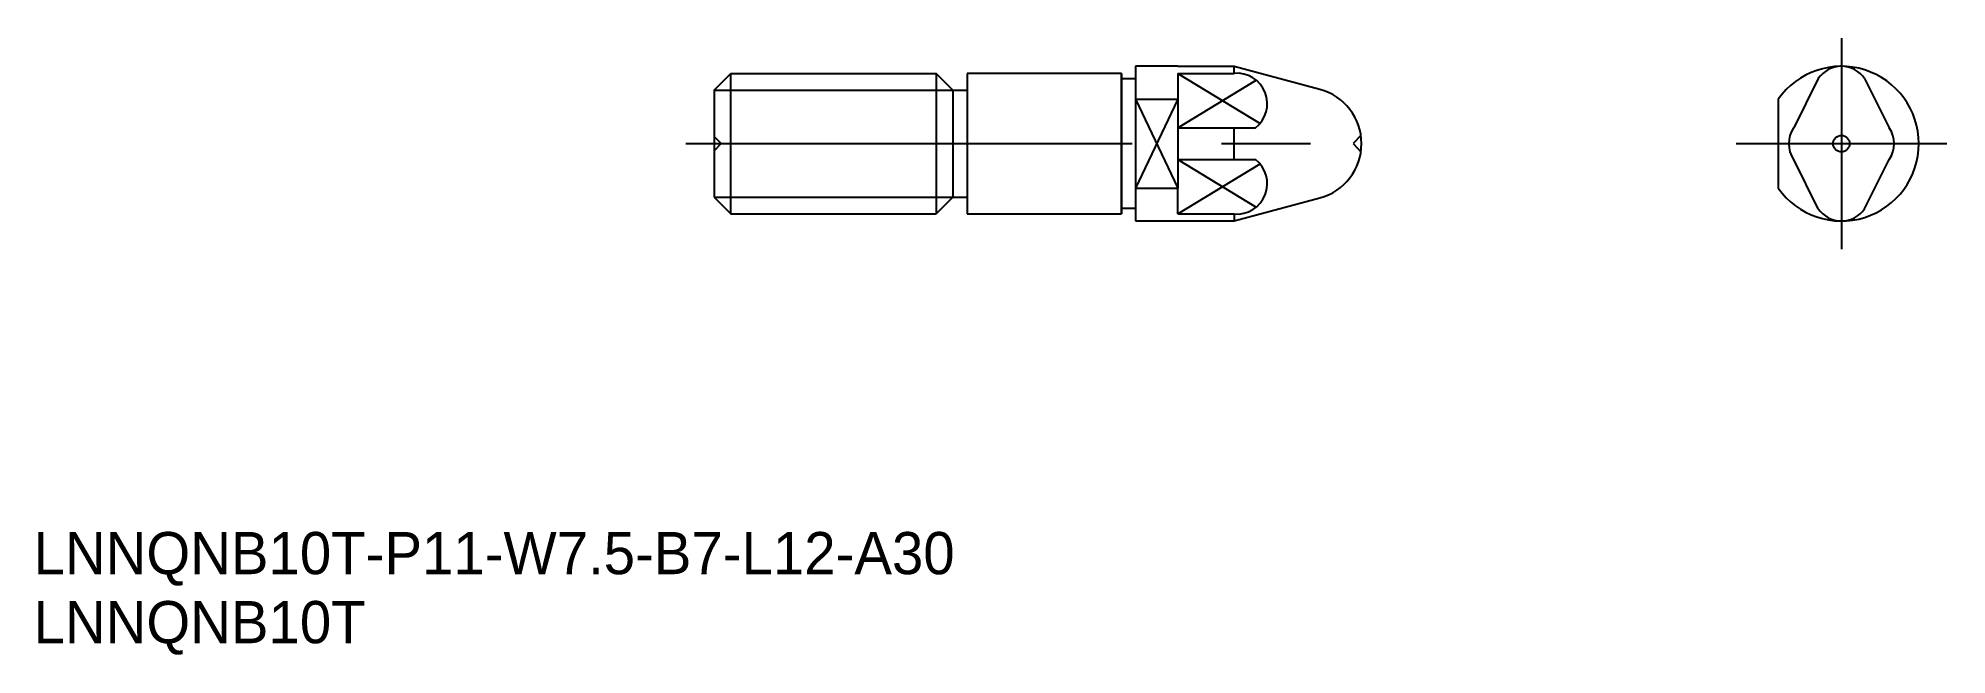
# Model space of a CAD drawing. Extents: x 37 to 173, y 108 to 151.
import ezdxf

# ---------------------------------------------------------------- set-up
doc = ezdxf.new("R2010")
doc.units = 0
doc.linetypes.add('CENTER', pattern=[50.8, 31.75, -6.35, 6.35, -6.35])
doc.linetypes.add('DASHED', pattern=[19.05, 12.7, -6.35])
doc.layers.get('0').update_dxf_attribs({"linetype": 'CONTINUOUS'})
doc.layers.add('CENTER', color=1, linetype='CENTER')

# ---------------------------------------------------------------- blocks, each defined once
blk = doc.blocks.new('*U2')
at = {"color": 7, "linetype": 'CONTINUOUS'}
blk.add_text('LNNQNB10T', height=3, dxfattribs=at).set_placement((36.36, 108.4))
blk = doc.blocks.new('*U3')
at = {"color": 7, "linetype": 'CONTINUOUS'}
blk.add_text('LNNQNB10T-P11-W7.5-B7-L12-A30', height=3, dxfattribs=at).set_placement((36.36, 113.31))

msp = doc.modelspace()

# ---------------------------------------------------------------- linework, layer by layer
at = {"color": 7, "linetype": 'CONTINUOUS'}
for p, q in [((117.79, 149.43), (114.79, 149.43)), ((114.79, 149.43), (114.79, 138.43)), ((117.79, 149.43), (121.79, 149.43)), ((121.79, 149.43), (127.9, 147.8)), ((84.79, 147.73), (85.99, 148.93)), ((85.99, 138.93), (85.99, 148.93)), ((85.99, 148.93), (100.59, 148.93)), ((100.59, 148.93), (100.59, 138.93)), ((101.79, 147.73), (100.59, 148.93)), ((113.79, 148.93), (102.79, 148.93)), ((102.79, 148.93), (102.79, 138.93)), ((113.79, 148.93), (113.79, 138.93)), ((113.79, 138.93), (113.79, 148.93)), ((114.79, 148.53), (113.79, 148.53)), ((163.37, 148.56), (161.62, 145.06)), ((166.67, 148.56), (168.42, 145.06)), ((84.79, 147.73), (84.79, 140.13)), ((101.79, 147.73), (101.79, 140.13)), ((101.79, 147.73), (102.79, 147.73)), ((114.79, 147.09), (117.79, 147.09)), ((117.79, 147.09), (117.79, 140.77)), ((160.52, 147.09), (160.52, 140.77)), ((163.37, 139.3), (161.62, 142.8)), ((166.67, 139.3), (168.42, 142.8)), ((84.79, 140.13), (85.99, 138.93)), ((101.79, 140.13), (100.59, 138.93)), ((101.79, 140.13), (102.79, 140.13)), ((114.79, 140.77), (117.79, 140.77)), ((121.79, 138.43), (127.9, 140.07)), ((85.99, 138.93), (100.59, 138.93)), ((102.79, 138.93), (113.79, 138.93)), ((114.79, 139.33), (113.79, 139.33)), ((114.79, 138.43), (117.79, 138.43)), ((117.79, 138.43), (121.79, 138.43))]:
    msp.add_line(p, q, dxfattribs=at)
at = {"color": 3, "linetype": 'CONTINUOUS'}
for p, q in [((121.79, 148.93), (121.79, 149.43)), ((117.79, 148.93), (121.79, 148.93)), ((117.79, 148.93), (123.65, 145.37)), ((117.79, 148.93), (117.79, 147.09)), ((117.79, 145.06), (123.37, 148.45)), ((84.79, 147.73), (101.79, 147.73)), ((114.79, 147.09), (117.79, 140.77)), ((117.79, 147.09), (114.79, 140.77)), ((117.79, 145.06), (123.32, 145.06)), ((121.79, 142.8), (121.79, 145.06)), ((117.79, 142.8), (123.32, 142.8)), ((117.79, 142.8), (123.37, 139.41)), ((117.79, 138.93), (123.65, 142.49)), ((84.79, 140.13), (101.79, 140.13)), ((117.79, 138.93), (117.79, 140.77)), ((117.79, 138.93), (121.79, 138.93)), ((121.79, 138.93), (121.79, 138.43))]:
    msp.add_line(p, q, dxfattribs=at)
at = {"color": 3, "linetype": 'DASHED'}
for p, q in [((85.29, 143.93), (84.79, 144.43)), ((130.82, 144.52), (130.27, 143.93)), ((85.29, 143.93), (84.79, 143.43)), ((130.27, 143.93), (130.82, 143.34))]:
    msp.add_line(p, q, dxfattribs=at)
at = {"color": 7, "linetype": 'CONTINUOUS'}
msp.add_circle((165.02, 143.93), 0.59, dxfattribs=at)
for centre, radius, start, end in [((165.02, 143.93), 5.5, 215.0968, 144.9032), ((165.02, 147.43), 2, 34.2869, 145.7131), ((126.86, 143.93), 4, 285, 75), ((163.27, 143.93), 2, 145.7131, 214.2869), ((166.77, 143.93), 2, 325.7131, 34.2869), ((165.02, 140.43), 2, 214.2869, 325.7131)]:
    msp.add_arc(centre, radius, start, end, dxfattribs=at)
at = {"color": 3, "linetype": 'CONTINUOUS'}
for centre, start, end in [((121.99, 146.77), 307.8801, 95.2562), ((121.99, 141.09), 264.7438, 52.1199)]:
    msp.add_arc(centre, 2.17, start, end, dxfattribs=at)
at = {"layer": 'CENTER', "color": 1, "linetype": 'CENTER'}
for p, q in [((165.02, 151.43), (165.02, 136.43)), ((82.79, 143.93), (132.86, 143.93)), ((157.52, 143.93), (172.52, 143.93))]:
    msp.add_line(p, q, dxfattribs=at)

# ---------------------------------------------------------------- block references
at = {"color": 7, "linetype": 'CONTINUOUS'}
for name in ['*U3', '*U2']:
    msp.add_blockref(name, (0, 0), dxfattribs=at)

doc.saveas('drawing.dxf')
